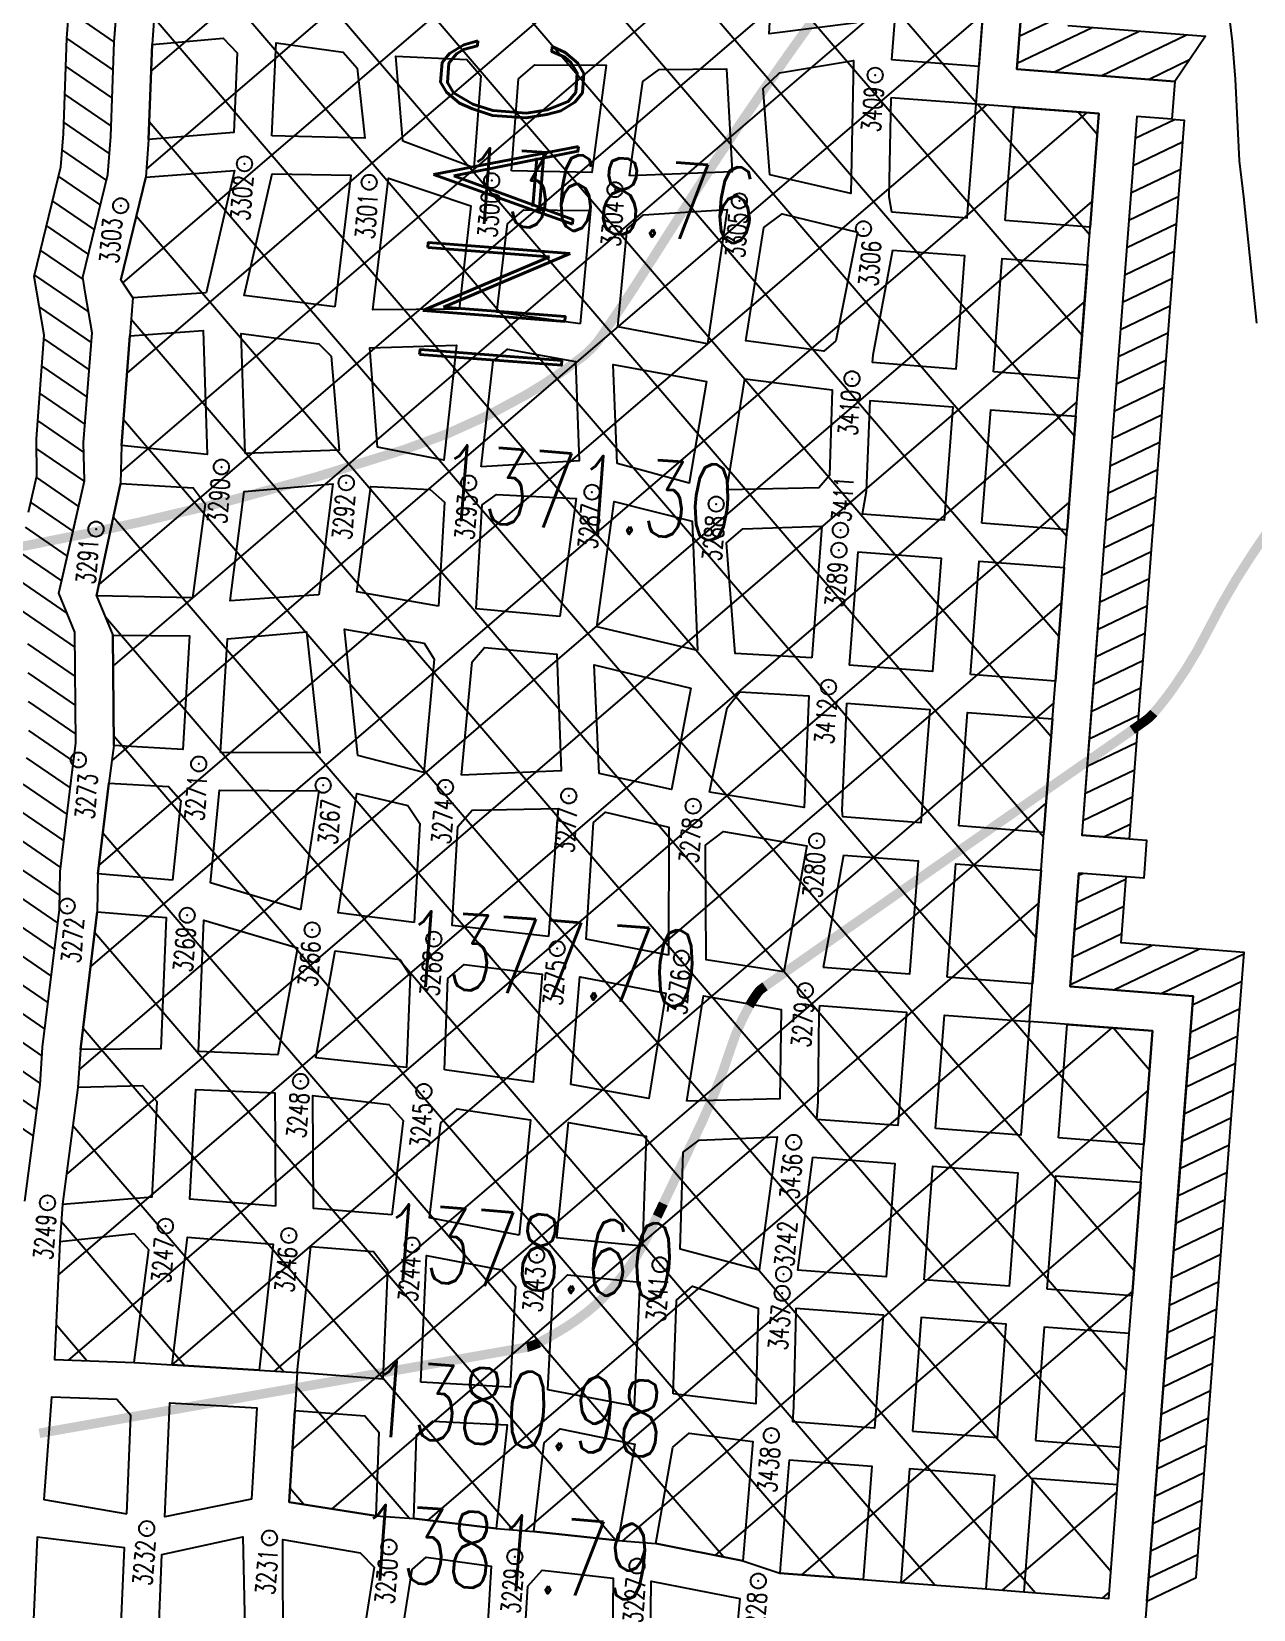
# Model space of a CAD drawing. Header units: inches. Extents: x 10131215 to 10153225, y 3476725 to 3491422.
# Drawn here: x 10140194 to 10140838, y 3484742 to 3485574 of the extents above; entities that cross this region are included whole.
import ezdxf
from ezdxf.enums import TextEntityAlignment as Align

# ---------------------------------------------------------------- set-up
doc = ezdxf.new("R2010")
doc.units = ezdxf.units.IN
doc.header["$LTSCALE"] = 100
doc.header["$MEASUREMENT"] = 0
doc.header["$PDMODE"] = 32
doc.header["$PDSIZE"] = 8
doc.layers.get('0').update_dxf_attribs({"color": 60, "linetype": 'CONTINUOUS'})
for name, color, linetype in [('ELEVATIONS-UPEER MASON-CONTOURS', 175, 'CONTINUOUS'), ('ELEVATIONS-UPPER MASON-SPOT', 175, 'CONTINUOUS'), ('MINE WORKINGS-ADVANCED-SURVEYED', 7, 'CONTINUOUS'), ('MINE WORKINGS-RETREAT AREA', 4, 'CONTINUOUS'), ('MINE WORKINGS-RETREAT AREA-LABELS', 1, 'CONTINUOUS'), ('SPADS-LABEL', 90, 'CONTINUOUS'), ('SPADS-SYMBOL', 90, 'CONTINUOUS')]:
    doc.layers.add(name, color=color, linetype=linetype)
doc.styles.add('INACCESSIBLE', font='ROMAND.SHX', dxfattribs={"width": 0.8, "height": 75})
doc.styles.add('LEV', font='SIMPLEX.shx', dxfattribs={"width": 0.7, "height": 40})
doc.styles.add('SP', font='SIMPLEX', dxfattribs={"width": 0.75, "height": 12})

# ---------------------------------------------------------------- blocks, each defined once
blk = doc.blocks.new('*X39')
at = {"color": 0}
for p, q in [((779734.68, 183083.36), (779759.67, 183097.79)), ((779734.68, 183068.93), (779772.55, 183090.79)), ((779754.23, 183065.78), (779797.56, 183090.8)), ((779779.25, 183065.79), (779822.58, 183090.81)), ((779804.26, 183065.8), (779825.16, 183077.86))]:
    blk.add_line(p, q, dxfattribs=at)
blk = doc.blocks.new('*X40')
at = {"color": 0}
for p, q in [((779799.7, 183034.29), (779819.63, 183045.8)), ((779799.7, 183019.86), (779824.7, 183034.29)), ((779799.71, 183005.43), (779824.7, 183019.86)), ((779799.71, 182991), (779824.71, 183005.43)), ((779799.72, 182976.57), (779824.71, 182991)), ((779799.72, 182962.14), (779824.72, 182976.57)), ((779799.73, 182947.71), (779824.72, 182962.14)), ((779799.73, 182933.28), (779824.73, 182947.71)), ((779799.74, 182918.85), (779824.73, 182933.28)), ((779799.74, 182904.42), (779824.74, 182918.85)), ((779799.75, 182889.99), (779824.74, 182904.42)), ((779799.75, 182875.56), (779824.75, 182889.99)), ((779799.76, 182861.13), (779824.75, 182875.56)), ((779799.76, 182846.69), (779824.76, 182861.13)), ((779799.77, 182832.26), (779824.76, 182846.69)), ((779799.78, 182817.83), (779824.77, 182832.26)), ((779799.78, 182803.4), (779824.78, 182817.83)), ((779799.79, 182788.97), (779824.78, 182803.4)), ((779799.79, 182774.54), (779824.79, 182788.97)), ((779799.8, 182760.11), (779824.79, 182774.54)), ((779799.8, 182745.68), (779824.8, 182760.11)), ((779799.81, 182731.25), (779824.8, 182745.68)), ((779799.81, 182716.82), (779824.81, 182731.25)), ((779799.82, 182702.39), (779824.81, 182716.82)), ((779799.82, 182687.96), (779824.82, 182702.39)), ((779799.83, 182673.53), (779824.82, 182687.96)), ((779811.45, 182665.8), (779824.83, 182673.53))]:
    blk.add_line(p, q, dxfattribs=at)
blk = doc.blocks.new('*X41')
at = {"color": 0}
for p, q in [((779714.69, 183046.55), (779282.03, 183479.21)), ((779779.74, 182928.47), (779282.54, 183425.67)), ((779279.83, 183029.71), (779644.39, 183394.27)), ((779779.75, 182875.42), (779281.78, 183373.39)), ((779281.29, 182978.14), (779645.98, 183342.83)), ((779779.77, 182822.37), (779283.64, 183318.5)), ((779273.51, 182917.33), (779648.42, 183292.24)), ((779279.36, 182870.14), (779694.97, 183285.76)), ((779779.79, 182769.31), (779280.27, 183268.84)), ((779280.09, 182817.84), (779714.62, 183252.37)), ((779779.81, 182716.26), (779277.11, 183218.96)), ((779273.24, 182757.96), (779714.64, 183199.36)), ((779779.83, 182663.21), (779280.08, 183162.96)), ((779283.85, 182715.53), (779714.66, 183146.34)), ((779779.85, 182610.16), (779280.84, 183109.17)), ((779287.07, 182665.72), (779714.68, 183093.33)), ((779844.89, 182492.08), (779279.25, 183057.73)), ((779284.25, 182556.84), (779773.2, 183045.79)), ((779284.53, 182610.15), (779720.15, 183045.77)), ((779779.72, 182981.52), (779715.47, 183045.77)), ((779779.7, 183034.57), (779768.49, 183045.79)), ((779844.91, 182439.03), (779280.91, 183003.03)), ((779282.39, 182501.95), (779779.71, 182999.26)), ((779844.93, 182385.98), (779277.9, 182953.01)), ((779279.98, 182446.5), (779779.73, 182946.25)), ((779844.95, 182332.92), (779279.34, 182898.54)), ((779279.7, 182393.19), (779779.75, 182893.24)), ((779844.97, 182279.87), (779279.37, 182845.47)), ((779288.56, 182349.02), (779779.77, 182840.22)), ((779806.01, 182265.8), (779278, 182793.81)), ((779343.26, 182350.68), (779779.79, 182787.21)), ((779753, 182265.78), (779277.88, 182740.9)), ((779397.17, 182351.56), (779779.81, 182734.19)), ((779699.98, 182265.76), (779287.04, 182678.7)), ((779409.81, 182311.17), (779779.82, 182681.18)), ((779433.12, 182281.45), (779779.84, 182628.17)), ((779640.66, 182272.05), (779285.3, 182627.41)), ((779583.27, 182276.41), (779285.04, 182574.63)), ((779484.09, 182279.38), (779779.86, 182575.15)), ((779535.4, 182277.66), (779823.55, 182565.81)), ((779844.87, 182545.13), (779824.2, 182565.81)), ((779587.15, 182276.37), (779844.88, 182534.1)), ((779528.98, 182277.67), (779282.78, 182523.86)), ((779636.37, 182272.57), (779844.9, 182481.09)), ((779401.99, 182351.62), (779281.38, 182472.23)), ((779349.79, 182350.79), (779279.12, 182421.46)), ((779682.6, 182265.75), (779844.92, 182428.07)), ((779735.65, 182265.77), (779844.94, 182375.06)), ((779298.15, 182349.4), (779280.55, 182366.99)), ((779473.88, 182279.73), (779409.31, 182344.31)), ((779788.7, 182265.79), (779844.95, 182322.05)), ((779417.9, 182282.68), (779410.16, 182290.41)), ((779841.75, 182265.81), (779844.97, 182269.03))]:
    blk.add_line(p, q, dxfattribs=at)
blk = doc.blocks.new('*X42')
at = {"color": 0}
for p, q in [((779234.26, 183057.99), (779259.26, 183043.55)), ((779234.26, 183043.55), (779259.86, 183028.77)), ((779234.86, 183028.78), (779260.46, 183013.99)), ((779235.45, 183014), (779261.06, 182999.21)), ((779236.05, 182999.22), (779261.29, 182984.65)), ((779236.29, 182984.65), (779260.76, 182970.52)), ((779235.46, 182970.69), (779258.61, 182957.33)), ((779233.31, 182957.5), (779256.46, 182944.14)), ((779231.15, 182944.31), (779254.3, 182930.95)), ((779229, 182931.12), (779252.63, 182917.48)), ((779226.85, 182917.93), (779256.61, 182900.75)), ((779230.71, 182901.27), (779259.35, 182884.73)), ((779234.35, 182884.73), (779259.36, 182870.3)), ((779234.36, 182870.3), (779259.36, 182855.86)), ((779234.36, 182855.86), (779259.37, 182841.42)), ((779234.37, 182841.42), (779259.9, 182826.68)), ((779234.86, 182826.7), (779261.33, 182811.42)), ((779236.07, 182811.57), (779259.34, 182798.13)), ((779234.09, 182798.28), (779257.36, 182784.85)), ((779232.1, 182784.99), (779255.38, 182771.56)), ((779230.12, 182771.7), (779253.39, 182758.27)), ((779228.14, 182758.42), (779257.62, 182741.39)), ((779228.46, 182743.79), (779263.13, 182723.78)), ((779238.03, 182723.84), (779264.45, 182708.58)), ((779239.35, 182708.64), (779265.77, 182693.39)), ((779240.67, 182693.45), (779267.09, 182678.19)), ((779241.99, 182678.25), (779266.98, 182663.82)), ((779241.95, 182663.84), (779266.3, 182649.78)), ((779241.28, 182649.79), (779265.68, 182635.71)), ((779240.65, 182635.72), (779265.05, 182621.63)), ((779240.03, 182621.65), (779264.43, 182607.56)), ((779239.4, 182607.57), (779265.1, 182592.74)), ((779240.06, 182592.76), (779265.22, 182578.24)), ((779240.19, 182578.25), (779264.59, 182564.17)), ((779239.56, 182564.18), (779263.96, 182550.09)), ((779238.94, 182550.11), (779263.33, 182536.02)), ((779238.31, 182536.04), (779262.71, 182521.95)), ((779237.68, 182521.97), (779262.33, 182507.73)), ((779237.33, 182507.73), (779262.48, 182493.21)), ((779237.48, 182493.22), (779261.76, 182479.19)), ((779236.73, 182479.22), (779261, 182465.2))]:
    blk.add_line(p, q, dxfattribs=at)
blk = doc.blocks.new('*X43')
at = {"color": 0}
for p, q in [((779799.84, 182644.66), (779801.8, 182645.8)), ((779799.84, 182630.23), (779824.84, 182644.66)), ((779799.85, 182615.8), (779824.84, 182630.23)), ((779799.85, 182601.37), (779824.85, 182615.8)), ((779799.86, 182586.94), (779841.2, 182610.81)), ((779822.89, 182585.81), (779866.22, 182610.82)), ((779847.91, 182585.81), (779889.85, 182610.03)), ((779864.86, 182581.17), (779889.86, 182595.6)), ((779864.87, 182566.74), (779889.86, 182581.17)), ((779864.87, 182552.31), (779889.87, 182566.74)), ((779864.88, 182537.88), (779889.87, 182552.31)), ((779864.88, 182523.45), (779889.88, 182537.88)), ((779864.89, 182509.02), (779889.88, 182523.45)), ((779864.89, 182494.58), (779889.89, 182509.02)), ((779864.9, 182480.15), (779889.89, 182494.58)), ((779864.9, 182465.72), (779889.9, 182480.15)), ((779864.91, 182451.29), (779889.9, 182465.72)), ((779864.91, 182436.86), (779889.91, 182451.29)), ((779864.92, 182422.43), (779889.91, 182436.86)), ((779864.92, 182408), (779889.92, 182422.43)), ((779864.93, 182393.57), (779889.92, 182408)), ((779864.93, 182379.14), (779889.93, 182393.57)), ((779864.94, 182364.71), (779889.93, 182379.14)), ((779864.94, 182350.28), (779889.94, 182364.71)), ((779864.95, 182335.85), (779889.94, 182350.28)), ((779864.95, 182321.42), (779889.95, 182335.85)), ((779864.96, 182306.98), (779889.95, 182321.42)), ((779864.97, 182292.55), (779889.96, 182306.98)), ((779864.97, 182278.12), (779889.97, 182292.55))]:
    blk.add_line(p, q, dxfattribs=at)

msp = doc.modelspace()

# ---------------------------------------------------------------- linework, layer by layer
at = {"layer": 'ELEVATIONS-UPEER MASON-CONTOURS', "const_width": 5}
for points in [[(10135978.88, 3483263.25, 0), (10135880.17, 3483248.32, 0.000547)], [(10136147.76, 3483288.54, 0.000001), (10135988.51, 3483264.69, 0.000023)], [(10139638.83, 3483431.71, 0.000001), (10139693.52, 3483463.69, 0.000011)], [(10138804.87, 3484318.68, 0.000002), (10138743.64, 3484310.02, 0.000372)], [(10141574.74, 3485617.6, -0.000015), (10141379.01, 3485600.55, -0.00076), (10141181.14, 3485583.63, 0.049543)], [(10140029.79, 3485662.51, -0.000001), (10140026.8, 3485661.69, -0.000005)], [(10140957.87, 3485461.01, -0.000003), (10140952.22, 3485452.93, -0.000205)], [(10139736.41, 3483488.78, -0.000003), (10139816.89, 3483535.85, -0.000201)], [(10140624.08, 3485605.92, 0.006715), (10140578.21, 3485541.75, 0.008605), (10140543.96, 3485490.6, 0.001823), (10140527.57, 3485464.97, -0.001853), (10140511.43, 3485439.75, -0.004082), (10140504.13, 3485428.63, -0.002937), (10140493.77, 3485413.32, -0.077495), (10140483.63, 3485402.56, -0.032752), (10140454.81, 3485383.05, -0.052741), (10140390.48, 3485354, -0.025516), (10140250.07, 3485315.48, -0.010002), (10140163.53, 3485298.23, 0.01875)], [(10140944.92, 3485442.52, -0.000002), (10140942.29, 3485438.78, -0.000581)], [(10140865.37, 3485340.56, 0.003182), (10140836.39, 3485297.71, 0.031215), (10140813.68, 3485258.56, -0.03948), (10140795.19, 3485227.89, -0.021856), (10140785.11, 3485215.02, -0.060428), (10140780.73, 3485211.02, -0.001603), (10140773.79, 3485206.09, -0.001356), (10140765.56, 3485200.31, -0.000109), (10140715.38, 3485165.34, 0.000152), (10140679.51, 3485140.33, 0.000274), (10140604.71, 3485088.1, 0.000835), (10140580.22, 3485070.91, 0.002919), (10140579.86, 3485070.66, 0.000824), (10140578.6, 3485069.75, 0.077434), (10140576.32, 3485067.47, 0.03041), (10140571.9, 3485060.61, 0.051624), (10140561.7, 3485037.04, -0.033533), (10140547.33, 3485000.27, -0.000538), (10140532.02, 3484967.76, -0.001534), (10140526.59, 3484956.38, -0.001809), (10140523.32, 3484949.62, -0.001055), (10140517.63, 3484938.06, -0.037662), (10140509.49, 3484924.3, -0.033331), (10140498.18, 3484910.21, -0.039005), (10140486.18, 3484899.03, -0.035464), (10140471.3, 3484888.83, -0.009366), (10140461.02, 3484883.06, -0.03688), (10140458.29, 3484881.84, -0.007297), (10140455.37, 3484880.84, -0.035318), (10140454.75, 3484880.69), (10140208.49, 3484837.2), (10140197.69, 3484835.29)]]:
    msp.add_lwpolyline(points, format="xyb", dxfattribs=at)
at = {"layer": 'MINE WORKINGS-ADVANCED-SURVEYED'}
for points in [[(10140665.12, 3485798.72), (10140731.2, 3485793.66), (10140718.99, 3485634.13), (10140712.88, 3485554.36), (10140796.15, 3485547.98), (10140794.62, 3485528.04), (10140776.17, 3485529.45), (10140759.37, 3485310.09), (10140757.76, 3485289.06), (10140751.25, 3485204.07), (10140750.92, 3485199.7), (10140747.16, 3485150.55), (10140781.36, 3485147.93), (10140779.83, 3485127.99), (10140745.63, 3485130.61), (10140741.05, 3485070.78), (10140785.92, 3485067.35), (10140805.86, 3485065.82), (10140798.23, 3484966.11), (10140793.65, 3484906.28), (10140792.12, 3484886.34), (10140768.84, 3484582.24), (10140766.04, 3484545.68)], [(10140652.24, 3485619.18), (10140648.29, 3485577.36), (10140646.92, 3485559.41)], [(10140652.24, 3485619.18), (10140697.52, 3485615.71), (10140692.94, 3485555.88), (10140646.92, 3485559.41)], [(10140189.99, 3484957.63), (10140198.09, 3485018.94), (10140199.42, 3485038.89), (10140208.26, 3485111.47), (10140208.6, 3485131.49), (10140214.44, 3485179.48), (10140216.96, 3485199.35), (10140216.39, 3485257.56), (10140207.94, 3485278.27), (10140221.49, 3485337.47), (10140221.02, 3485357.57), (10140225.43, 3485415.4), (10140221.97, 3485435.72), (10140220.66, 3485444.85), (10140233.82, 3485498.95), (10140235.34, 3485518.89), (10140237.15, 3485568.9), (10140238.67, 3485588.84)], [(10140192.03, 3485320.82), (10140196.42, 3485340), (10140196.09, 3485359.47), (10140200.27, 3485414.23), (10140195, 3485445.14), (10140209.04, 3485502.88), (10140210.37, 3485520.29), (10140212.22, 3485570.8), (10140213.83, 3485591.63)], [(10140739.72, 3485577.38), (10140812.46, 3485571.81), (10140796.15, 3485547.98)], [(10140739.72, 3485577.38), (10140812.46, 3485571.81), (10140796.15, 3485547.98)], [(10140646.42, 3485539.39), (10140645.43, 3485487.31), (10140646.81, 3485479.18)], [(10140646.81, 3485479.18), (10140686.83, 3485476.11), (10140691.41, 3485535.94), (10140646.42, 3485539.39)], [(10140794.62, 3485528.04), (10140801.09, 3485527.54), (10140785.44, 3485323.03), (10140785.1, 3485318.68), (10140784.3, 3485308.18), (10140782.69, 3485287.15), (10140779.29, 3485242.79), (10140778.19, 3485228.41), (10140772.08, 3485148.64), (10140747.16, 3485150.55)], [(10140647.41, 3485459.07), (10140637.04, 3485403.73), (10140636.73, 3485399.71)], [(10140647.41, 3485459.07), (10140685.3, 3485456.17), (10140680.72, 3485396.35), (10140636.73, 3485399.71)], [(10140635.36, 3485379.76), (10140633.55, 3485331.79), (10140631.44, 3485319.88)], [(10140635.36, 3485379.76), (10140679.2, 3485376.4), (10140674.62, 3485316.58), (10140631.44, 3485319.88)], [(10140629.12, 3485300), (10140624.73, 3485242.55), (10140624.55, 3485240.17)], [(10140629.12, 3485300), (10140673.09, 3485296.63), (10140668.51, 3485236.81), (10140624.55, 3485240.17)], [(10140623.11, 3485220.23), (10140620.71, 3485163.62), (10140620.96, 3485160.21)], [(10140623.11, 3485220.23), (10140666.98, 3485216.87), (10140662.4, 3485157.04), (10140620.96, 3485160.21)], [(10140621.57, 3485140.11), (10140610.76, 3485080.76)], [(10140621.57, 3485140.11), (10140660.87, 3485137.1), (10140656.29, 3485077.27), (10140610.76, 3485080.76)], [(10140781.43, 3484746.74), (10140807.46, 3484759.22), (10140813.57, 3484838.98), (10140825.78, 3484998.52), (10140832.7, 3485088.84), (10140767.88, 3485093.8), (10140770.56, 3485128.7), (10140745.63, 3485130.61)], [(10140608.85, 3485060.84), (10140608.57, 3485057.14), (10140607.98, 3485010.05), (10140607.28, 3485000.79)], [(10140608.85, 3485060.84), (10140654.77, 3485057.33), (10140650.19, 3484997.5), (10140607.28, 3485000.79)], [(10140605.23, 3484980.88), (10140597.3, 3484921.31)], [(10140605.23, 3484980.88), (10140648.66, 3484977.56), (10140644.08, 3484917.73), (10140597.3, 3484921.31)], [(10140596.48, 3484901.32), (10140596.42, 3484899.56), (10140595.27, 3484849.19), (10140594.61, 3484841.28)], [(10140596.48, 3484901.32), (10140642.55, 3484897.79), (10140637.97, 3484837.96), (10140594.61, 3484841.28)], [(10140592.97, 3484821.35), (10140588.43, 3484766.47), (10140588.02, 3484761.55)], [(10140592.97, 3484821.35), (10140636.45, 3484818.02), (10140631.86, 3484758.2), (10140588.02, 3484761.55)]]:
    msp.add_lwpolyline(points, dxfattribs=at)
for points in [[(10140628.35, 3485578.88), (10140582.42, 3485573), (10140585.41, 3485625.31), (10140593, 3485632.75), (10140633.74, 3485635.85)], [(10140255.28, 3485517.37), (10140257.09, 3485567.37), (10140294.55, 3485570.74), (10140301.91, 3485563.07), (10140300.26, 3485521.06)], [(10140320.19, 3485519.32), (10140322.45, 3485568.31), (10140357.75, 3485563.46), (10140365.12, 3485554.87), (10140369.33, 3485518)], [(10140389.27, 3485516.48), (10140385.67, 3485561.33), (10140422.95, 3485559.48), (10140430.32, 3485550.89), (10140426.64, 3485502.37)], [(10140446.58, 3485500.86), (10140450.27, 3485549.38), (10140458.85, 3485556.75), (10140496.42, 3485556.46), (10140488.84, 3485499.88)], [(10140508.78, 3485498.27), (10140515.79, 3485547.87), (10140524.33, 3485554.2), (10140559.96, 3485554.66), (10140562.83, 3485500.28)], [(10140582.77, 3485498.76), (10140579.22, 3485544.16), (10140587.88, 3485552.53), (10140626.82, 3485558.94), (10140625.48, 3485488.83)], [(10140706.77, 3485474.59), (10140711.35, 3485534.41), (10140756.22, 3485530.98), (10140751.64, 3485471.15)], [(10140285.62, 3485436.55), (10140246.9, 3485433.82), (10140240.6, 3485443.33), (10140253.76, 3485497.42), (10140300.52, 3485500.96)], [(10140353.51, 3485429.05), (10140305.56, 3485435.03), (10140320.45, 3485499.22), (10140361.82, 3485498.52)], [(10140418.95, 3485427.9), (10140373.45, 3485427.53), (10140381.77, 3485497), (10140425.12, 3485482.43)], [(10140482.72, 3485420.18), (10140438.89, 3485426.38), (10140444.46, 3485472.94), (10140453.04, 3485480.31), (10140488.23, 3485479.86)], [(10140549.9, 3485409.71), (10140502.67, 3485418.65), (10140507.53, 3485470.28), (10140516.14, 3485477.61), (10140560.31, 3485480.42)], [(10140617.55, 3485411.24), (10140611.11, 3485405.71), (10140570.07, 3485411.18), (10140579.64, 3485470.92), (10140589.22, 3485478.21), (10140628.95, 3485468.51)], [(10140700.67, 3485394.82), (10140705.25, 3485454.65), (10140750.12, 3485451.21), (10140745.54, 3485391.38)], [(10140240.96, 3485356.04), (10140245.37, 3485413.88), (10140284.1, 3485416.61), (10140286.13, 3485351.26)], [(10140306.22, 3485351.73), (10140304.04, 3485415.08), (10140345.01, 3485409.64), (10140351.53, 3485403.12), (10140355.78, 3485353.65)], [(10140375.95, 3485355.12), (10140371.93, 3485407.58), (10140417.5, 3485408.96), (10140410.86, 3485348.29)], [(10140430.65, 3485344.77), (10140436.91, 3485400.46), (10140444.42, 3485406.9), (10140480.21, 3485400.31), (10140482.23, 3485348)], [(10140502.17, 3485346.48), (10140500.15, 3485398.79), (10140549.37, 3485389.69), (10140540.27, 3485336.23)], [(10140560.06, 3485332.71), (10140569.54, 3485391.16), (10140615.57, 3485385.31), (10140614.14, 3485340.29), (10140608.62, 3485333.69)], [(10140694.56, 3485315.05), (10140699.14, 3485374.88), (10140744.01, 3485371.44), (10140739.43, 3485311.62)], [(10140278.35, 3485275.64), (10140227.88, 3485276.75), (10140240.43, 3485336.02), (10140278.77, 3485333.77), (10140285.14, 3485325.26)], [(10140344.94, 3485277.36), (10140298.29, 3485274.12), (10140305.7, 3485331.71), (10140352.41, 3485335.86)], [(10140408, 3485271.38), (10140365.11, 3485278.83), (10140372.36, 3485334.34), (10140403.66, 3485332.79), (10140411.18, 3485326.2)], [(10140471.95, 3485265.89), (10140427.94, 3485269.86), (10140431.12, 3485324.67), (10140438.56, 3485330.12), (10140480.71, 3485328.06)], [(10140544.56, 3485247.93), (10140491.59, 3485260.38), (10140500.65, 3485326.54), (10140541.74, 3485316.06)], [(10140604.79, 3485244.07), (10140564.51, 3485246.41), (10140559.93, 3485304.64), (10140568.51, 3485312.01), (10140610.09, 3485313.52)], [(10140688.45, 3485235.28), (10140693.03, 3485295.11), (10140737.9, 3485291.67), (10140733.32, 3485231.85)], [(10140236.9, 3485197.83), (10140236.33, 3485256.04), (10140276.83, 3485255.7), (10140273.25, 3485195.79)], [(10140293.2, 3485194.27), (10140296.77, 3485254.18), (10140338.43, 3485257.79), (10140345.6, 3485194.06)], [(10140365.54, 3485192.54), (10140358.6, 3485259.26), (10140400.49, 3485251.89), (10140405.87, 3485243.46), (10140400.3, 3485183.71)], [(10140420.25, 3485182.18), (10140425.81, 3485241.94), (10140432.4, 3485249.46), (10140470.43, 3485245.95), (10140472.76, 3485184.59)], [(10140492.71, 3485183.07), (10140490.06, 3485240.44), (10140541.05, 3485228.14), (10140530.95, 3485174.76)], [(10140550.9, 3485173.23), (10140560.31, 3485217.65), (10140566.97, 3485226.16), (10140603.27, 3485224.13), (10140600.77, 3485165.15)], [(10140682.34, 3485155.51), (10140686.92, 3485215.34), (10140731.79, 3485211.9), (10140727.21, 3485152.08)], [(10140267.89, 3485126.95), (10140228.55, 3485130.16), (10140234.38, 3485177.96), (10140265.75, 3485176.31), (10140272.2, 3485168.8)], [(10140335.26, 3485111.16), (10140287.84, 3485125.56), (10140292.67, 3485174.25), (10140345.08, 3485174.04)], [(10140395.26, 3485104.57), (10140355.2, 3485109.63), (10140365.02, 3485172.52), (10140391.95, 3485166.29), (10140398.25, 3485156.79)], [(10140466.03, 3485097.11), (10140415.21, 3485103.05), (10140418.19, 3485155.26), (10140425.86, 3485163.7), (10140471.24, 3485164.65)], [(10140529.28, 3485087.27), (10140485.98, 3485095.78), (10140489.73, 3485157.22), (10140496.17, 3485162.75), (10140529.43, 3485154.81)], [(10140590.15, 3485078.6), (10140549.17, 3485084.88), (10140548.77, 3485145.31), (10140558.35, 3485152.61), (10140602.24, 3485144.98)], [(10140676.24, 3485075.74), (10140680.82, 3485135.57), (10140725.69, 3485132.14), (10140721.11, 3485072.31)], [(10140219.37, 3485037.56), (10140228.22, 3485110.14), (10140264.49, 3485107.14), (10140261.65, 3485037.9)], [(10140281.6, 3485036.5), (10140284.45, 3485105.75), (10140333.74, 3485091.21), (10140323.41, 3485034.79)], [(10140343.35, 3485033.27), (10140353.68, 3485089.69), (10140387.76, 3485085.08), (10140393.13, 3485076.65), (10140391.2, 3485028.14)], [(10140411.16, 3485026.84), (10140413.07, 3485075.13), (10140421.66, 3485082.5), (10140462.7, 3485077.29), (10140457.91, 3485020.48)], [(10140477.87, 3485019.15), (10140482.66, 3485075.96), (10140527.88, 3485067.32), (10140518.98, 3485011.81)], [(10140538.93, 3485010.41), (10140547.84, 3485065.92), (10140588.63, 3485058.66), (10140588.04, 3485011.57)], [(10140670.13, 3484995.98), (10140674.71, 3485055.8), (10140719.58, 3485052.37), (10140715, 3484992.54)], [(10140734.94, 3484991.01), (10140739.52, 3485050.84), (10140784.39, 3485047.4), (10140779.81, 3484987.58)], [(10140209.93, 3484956.11), (10140257.07, 3484959.96), (10140259.7, 3485009.96), (10140252.27, 3485018.5), (10140218.04, 3485017.61)], [(10140322.15, 3484955.01), (10140277.04, 3484958.73), (10140280.21, 3485016.55), (10140321.89, 3485014.85)], [(10140383.41, 3484950.44), (10140342.11, 3484953.73), (10140341.83, 3485013.33), (10140381.92, 3485008.7), (10140389.38, 3485000.2)], [(10140450.58, 3484939.79), (10140403.35, 3484948.9), (10140409.34, 3484998.9), (10140417.84, 3485006.36), (10140456.58, 3485000.52)], [(10140515.57, 3484933.86), (10140470.53, 3484938.34), (10140476.54, 3484999.19), (10140517.58, 3484991.86)], [(10140577.14, 3484921.22), (10140535.51, 3484932.34), (10140537.04, 3484983.47), (10140545.51, 3484989.9), (10140586.52, 3484991.63)], [(10140664.02, 3484916.21), (10140668.6, 3484976.03), (10140713.47, 3484972.6), (10140708.89, 3484912.77)], [(10140728.83, 3484911.24), (10140733.41, 3484971.07), (10140778.28, 3484967.64), (10140773.7, 3484907.81)], [(10140247.68, 3484872.61), (10140255.35, 3484932.01), (10140247.86, 3484940.49), (10140208.41, 3484936.16), (10140205.67, 3484874.19)], [(10140267.64, 3484871.38), (10140275.8, 3484938.76), (10140320.87, 3484935.05), (10140313.62, 3484868.62)], [(10140333.58, 3484867.35), (10140340.83, 3484933.77), (10140373.89, 3484931.11), (10140381.18, 3484921.52), (10140378.74, 3484863.8)], [(10140398.68, 3484862.27), (10140401.81, 3484928.96), (10140441.23, 3484921.42), (10140448.63, 3484912.86), (10140445.78, 3484859.64)], [(10140465.72, 3484858.2), (10140468.58, 3484911.41), (10140476.14, 3484918.89), (10140514.12, 3484914.92), (10140511.15, 3484849.67)], [(10140531.7, 3484856.13), (10140533.46, 3484905.42), (10140542.04, 3484912.79), (10140576.49, 3484901.21), (10140575.33, 3484850.84)], [(10140657.91, 3484836.44), (10140702.78, 3484833), (10140707.36, 3484892.83), (10140662.5, 3484896.26)], [(10140722.73, 3484831.48), (10140767.6, 3484828.04), (10140772.18, 3484887.87), (10140727.31, 3484891.3)], [(10140243.86, 3484792.85), (10140245.95, 3484844.66), (10140238.46, 3484853.14), (10140204.14, 3484854.25), (10140200.02, 3484800.4)], [(10140309.46, 3484800.51), (10140263.8, 3484791.34), (10140266.41, 3484851.42), (10140312.35, 3484848.66)], [(10140375.06, 3484791.8), (10140329.41, 3484799.04), (10140332.31, 3484847.39), (10140369.23, 3484844.47), (10140376.59, 3484835.88)], [(10140438.44, 3484785.02), (10140395.01, 3484790.44), (10140396.53, 3484834.35), (10140405.13, 3484841.71), (10140444.33, 3484839.7)], [(10140502.73, 3484778.77), (10140458.38, 3484783.46), (10140463.7, 3484830.27), (10140472.26, 3484837.67), (10140511.62, 3484829.58)], [(10140522.67, 3484777.24), (10140531.56, 3484828.06), (10140540.15, 3484835.42), (10140573.69, 3484830.91), (10140568.5, 3484768.12)], [(10140651.81, 3484756.67), (10140696.68, 3484753.23), (10140701.26, 3484813.06), (10140656.39, 3484816.5)], [(10140716.62, 3484751.71), (10140761.49, 3484748.27), (10140766.07, 3484808.1), (10140721.2, 3484811.53)], [(10140193.65, 3484717.19), (10140239.97, 3484714.92), (10140242.5, 3484774.9), (10140196.5, 3484780.61)], [(10140259.91, 3484713.41), (10140262.29, 3484771.39), (10140305, 3484780.78), (10140306.3, 3484716.51)], [(10140326.24, 3484715.05), (10140325.95, 3484779.24), (10140366.72, 3484772.31), (10140374.23, 3484764.79), (10140365.45, 3484709.25)], [(10140432.29, 3484706.26), (10140385.4, 3484707.9), (10140394.18, 3484763.43), (10140401.64, 3484769.94), (10140435.89, 3484765.16)], [(10140451.84, 3484699.72), (10140455.12, 3484754.63), (10140462.8, 3484763.06), (10140500.21, 3484758.9), (10140499.48, 3484696.77)], [(10140561.6, 3484691.93), (10140519.42, 3484695.25), (10140520.15, 3484757.38), (10140566.85, 3484748.19)]]:
    msp.add_lwpolyline(points, close=True, dxfattribs=at)
at = {"layer": 'MINE WORKINGS-ADVANCED-SURVEYED', "flags": 128}
msp.add_lwpolyline([(10140821.57, 3485609.83), (10140826.5, 3485569.07), (10140827.94, 3485549.12), (10140830.06, 3485506.07), (10140832.42, 3485487.19), (10140839.21, 3485420.5)], dxfattribs=at)
at = {"layer": 'MINE WORKINGS-RETREAT AREA'}
for points in [[(10140258.62, 3485587.32), (10140257.09, 3485567.37), (10140255.28, 3485517.37), (10140253.76, 3485497.42), (10140240.6, 3485443.33), (10140246.9, 3485433.82), (10140245.37, 3485413.88), (10140240.96, 3485356.04), (10140240.43, 3485336.02), (10140227.88, 3485276.75), (10140236.33, 3485256.04), (10140236.9, 3485197.83), (10140234.38, 3485177.96), (10140228.55, 3485130.16), (10140228.22, 3485110.14), (10140219.37, 3485037.56), (10140218.04, 3485017.61), (10140209.93, 3484956.11), (10140208.41, 3484936.16), (10140205.67, 3484874.19), (10140247.68, 3484872.61), (10140267.64, 3484871.38), (10140313.62, 3484868.62), (10140333.58, 3484867.35), (10140332.31, 3484847.39), (10140329.41, 3484799.04), (10140375.06, 3484791.8), (10140395.01, 3484790.44), (10140438.44, 3484785.02), (10140458.38, 3484783.46), (10140502.73, 3484778.77), (10140522.67, 3484777.24), (10140568.5, 3484768.12), (10140588.02, 3484761.55), (10140631.86, 3484758.2), (10140651.81, 3484756.67), (10140696.68, 3484753.23), (10140716.62, 3484751.71), (10140761.49, 3484748.27), (10140766.07, 3484808.1), (10140767.6, 3484828.04), (10140772.18, 3484887.87), (10140773.7, 3484907.81), (10140778.28, 3484967.64), (10140779.81, 3484987.58), (10140784.39, 3485047.4), (10140719.58, 3485052.37), (10140725.69, 3485132.14), (10140727.21, 3485152.08), (10140731.79, 3485211.9), (10140733.32, 3485231.85), (10140737.9, 3485291.67), (10140739.43, 3485311.62), (10140756.22, 3485530.98), (10140691.41, 3485535.94), (10140697.52, 3485615.71)], [(10140796.15, 3485547.98), (10140712.88, 3485554.36), (10140716.01, 3485595.29)], [(10140189.99, 3484957.63), (10140198.09, 3485018.94), (10140199.42, 3485038.89), (10140208.26, 3485111.47), (10140208.6, 3485131.49), (10140214.44, 3485179.48), (10140216.96, 3485199.35), (10140216.39, 3485257.56), (10140207.94, 3485278.27), (10140214.21, 3485305.65), (10140221.49, 3485337.47), (10140221.02, 3485357.57), (10140225.43, 3485415.4), (10140221.97, 3485435.72), (10140220.66, 3485444.85), (10140233.82, 3485498.95), (10140235.34, 3485518.89), (10140237.15, 3485568.9), (10140238.29, 3485583.88)], [(10140794.62, 3485528.04), (10140776.17, 3485529.45), (10140759.37, 3485310.09), (10140759, 3485305.29), (10140757.76, 3485289.06), (10140753.26, 3485230.32), (10140747.16, 3485150.55)], [(10140781.43, 3484746.74), (10140787.54, 3484826.51), (10140799.75, 3484986.05), (10140805.86, 3485065.82), (10140741.05, 3485070.78), (10140745.63, 3485130.61)]]:
    msp.add_lwpolyline(points, dxfattribs=at)
at = {"layer": 'SPADS-SYMBOL'}
for p in [(10140638.26, 3485551.29), (10140305.83, 3485504.53), (10140371.55, 3485494.79), (10140436.14, 3485495.66), (10140501.14, 3485490.88), (10140240.56, 3485482.41), (10140566.66, 3485484.97), (10140632.07, 3485470.3), (10140626.04, 3485391.25), (10140293.63, 3485344.69), (10140359.45, 3485336.35), (10140423.97, 3485336.27), (10140488.97, 3485331.46), (10140554.45, 3485325.14), (10140227.54, 3485311.96), (10140619.94, 3485311.38), (10140619.14, 3485300.82), (10140613.62, 3485228.6), (10140218.25, 3485190.25), (10140281.68, 3485188.15), (10140347.28, 3485176.9), (10140411.72, 3485175.84), (10140476.74, 3485171.27), (10140542.29, 3485165.89), (10140607.44, 3485147.61), (10140212.37, 3485113.22), (10140275.59, 3485108.39), (10140341.46, 3485100.67), (10140405.61, 3485095.78), (10140470.6, 3485090.81), (10140536.18, 3485085.81), (10140601.42, 3485068.73), (10140335.37, 3485020.86), (10140400.38, 3485015.54), (10140595.31, 3484988.7), (10140201.94, 3484956.77), (10140264.12, 3484944.51), (10140329.16, 3484939.55), (10140394.2, 3484934.58), (10140459.82, 3484929.11), (10140524.84, 3484924.15), (10140589.99, 3484919.17), (10140589.23, 3484909.09), (10140583.5, 3484834.11), (10140254.28, 3484785.06), (10140318.97, 3484780.12), (10140381.94, 3484775.31), (10140448.3, 3484770.24), (10140512.72, 3484765.32), (10140576.63, 3484757.43)]:
    msp.add_point(p, dxfattribs=at)

# ---------------------------------------------------------------- block references
at = {"layer": 'MINE WORKINGS-RETREAT AREA', "xscale": 1.000028516851045, "yscale": 1.000028516851045, "zscale": 1.000028516851045, "rotation": 355.6010874874682}
for name in ['*X41', '*X39', '*X42', '*X40', '*X43']:
    msp.add_blockref(name, (9349211.4, 3362830.09), dxfattribs=at)

# ---------------------------------------------------------------- texts
at = {"layer": 'ELEVATIONS-UPPER MASON-SPOT', "style": 'LEV', "width": 0.7}
for s, p in [('1368.76', (10140498.29, 3485487.83)), ('1371.30', (10140486.23, 3485331.17)), ('1377.70', (10140467.34, 3485085.6)), ('1378.60', (10140455.46, 3484931.06)), ('1380.98', (10140449.09, 3484848.29)), ('1381.79', (10140443.27, 3484772.62))]:
    msp.add_text(s, height=40.001, rotation=355.60109, dxfattribs=at).set_placement(p, align=Align.MIDDLE)
at = {"layer": 'MINE WORKINGS-RETREAT AREA-LABELS', "style": 'INACCESSIBLE', "width": 0.8}
msp.add_text('INACCESSIBLE', height=75.0021, rotation=85.60109, dxfattribs=at).set_placement((10140456.13, 3485669.12), align=Align.MIDDLE)
at = {"layer": 'SPADS-LABEL', "style": 'SP', "width": 0.7}
for s, p in [('3409', (10140636.87, 3485533.28)), ('3302', (10140304.45, 3485486.53)), ('3301', (10140370.17, 3485476.78)), ('3300', (10140434.75, 3485477.65)), ('3304', (10140499.76, 3485472.88)), ('3305', (10140565.27, 3485466.96)), ('3303', (10140235.4, 3485463.94)), ('3306', (10140635.52, 3485451.92)), ('3410', (10140624.65, 3485373.24)), ('3290', (10140292.25, 3485326.69)), ('3411', (10140621.2, 3485327.77)), ('3292', (10140358.07, 3485318.34)), ('3293', (10140422.58, 3485318.27)), ('3287', (10140487.59, 3485313.46)), ('3288', (10140553.07, 3485307.13)), ('3291', (10140222.99, 3485294.95)), ('3289', (10140617.75, 3485282.81)), ('3412', (10140612.24, 3485210.6)), ('3273', (10140222.52, 3485171.06)), ('3271', (10140280.29, 3485170.15)), ('3267', (10140350.56, 3485157.59)), ('3274', (10140410.33, 3485157.83)), ('3277', (10140475.36, 3485153.27)), ('3278', (10140540.91, 3485147.88)), ('3280', (10140606.05, 3485129.6)), ('3272', (10140215.23, 3485095.13)), ('3269', (10140274.2, 3485090.39)), ('3266', (10140340.08, 3485082.67)), ('3268', (10140404.22, 3485077.77)), ('3275', (10140469.21, 3485072.81)), ('3276', (10140534.8, 3485067.8)), ('3279', (10140600.03, 3485050.73)), ('3248', (10140333.98, 3485002.86)), ('3245', (10140399, 3484997.53)), ('3436', (10140593.92, 3484970.7)), ('3249', (10140200.56, 3484938.76)), ('3242', (10140591.22, 3484935.17)), ('3247', (10140262.73, 3484926.51)), ('3246', (10140327.77, 3484921.54)), ('3244', (10140392.82, 3484916.58)), ('3243', (10140458.43, 3484911.11)), ('3241', (10140523.46, 3484906.14)), ('3437', (10140587.84, 3484891.09)), ('3438', (10140582.12, 3484816.1)), ('3232', (10140252.89, 3484767.05)), ('3231', (10140317.59, 3484762.11)), ('3230', (10140380.56, 3484757.3)), ('3229', (10140446.92, 3484752.24)), ('3227', (10140511.33, 3484747.32)), ('3228', (10140575.24, 3484739.43))]:
    msp.add_text(s, height=10, rotation=85.55004, dxfattribs=at).set_placement(p, align=Align.MIDDLE)

doc.saveas('drawing.dxf')
